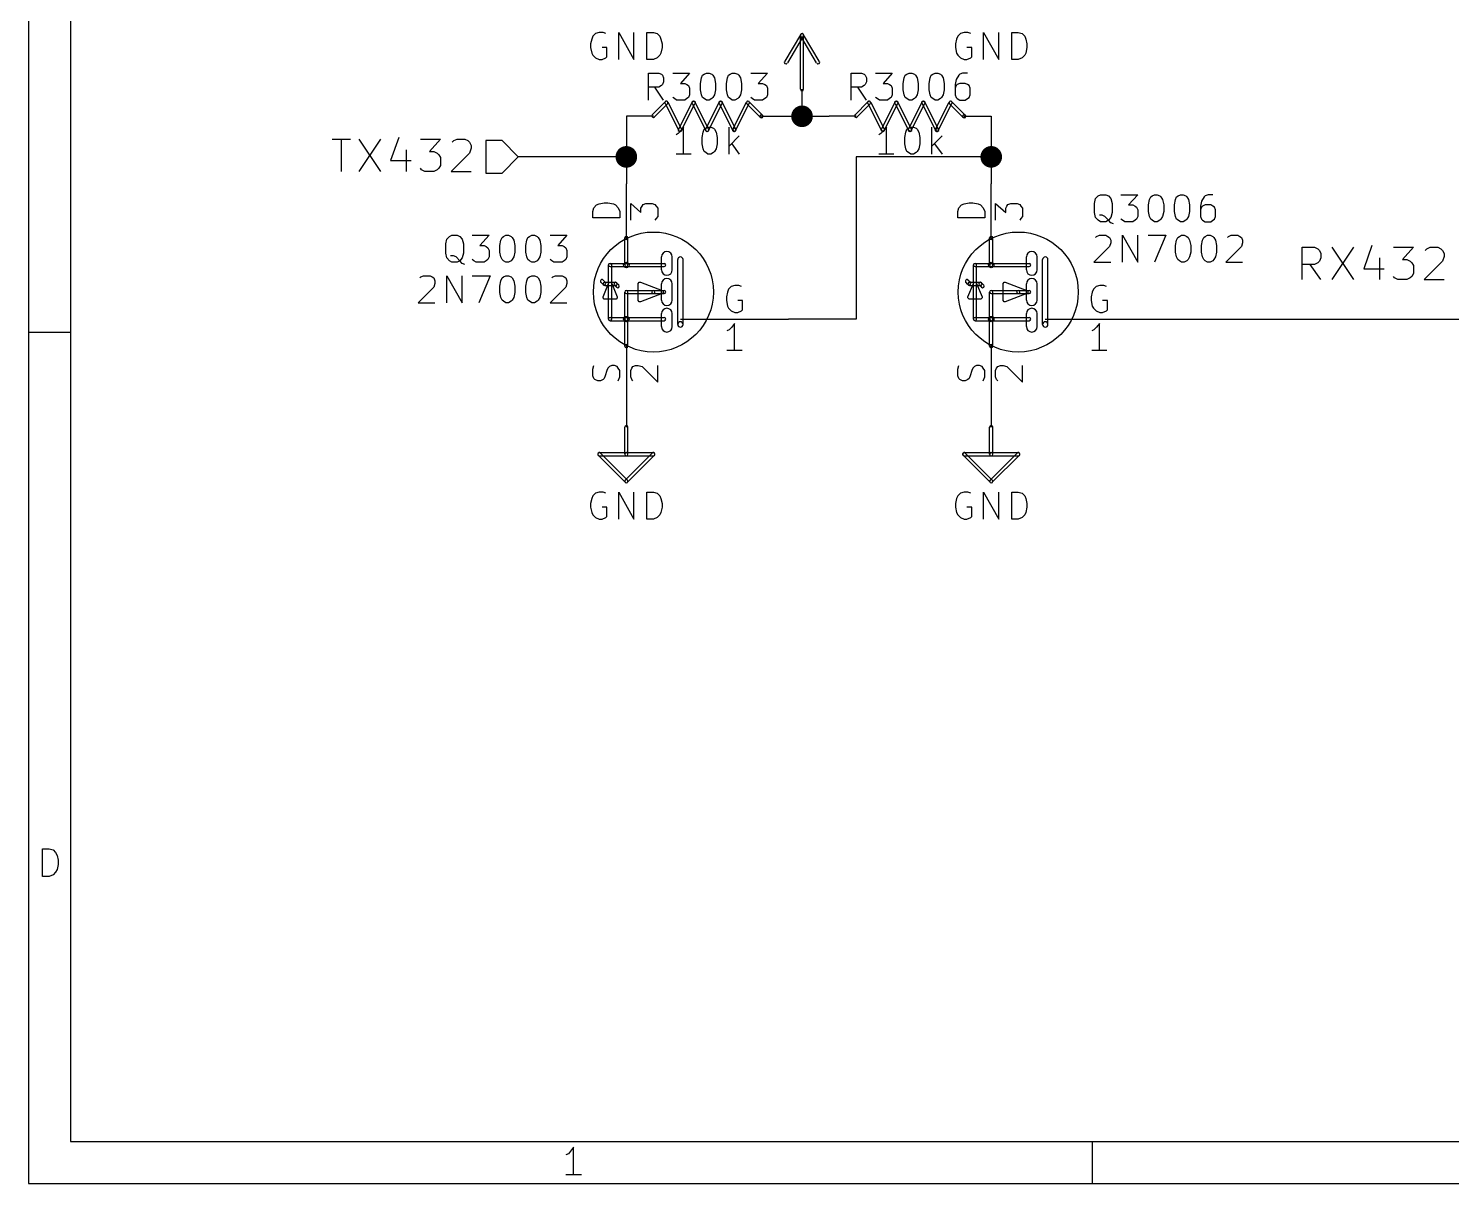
# Model space of a CAD drawing. Extents: x 10 to 287, y -200 to -10.
# Drawn here: x 10 to 76.9, y -200 to -145.7 of the extents above; entities that cross this region are included whole.
import ezdxf

# ---------------------------------------------------------------- set-up
doc = ezdxf.new("R2010")
doc.units = 0
doc.header["$MEASUREMENT"] = 0

msp = doc.modelspace()

# ---------------------------------------------------------------- linework, layer by layer
at = {"layer": 'Brown 2'}
for p, q in [((24.2824, -150.927), (25.146, -150.927)), ((24.7142, -152.451), (24.7142, -150.927)), ((25.527, -150.927), (26.543, -152.451)), ((26.543, -150.927), (25.527, -152.451)), ((27.4066, -150.851), (27.0256, -151.943)), ((28.4226, -150.927), (29.3624, -150.927)), ((29.3624, -150.927), (28.8544, -151.511)), ((29.9212, -151.079), (29.9974, -151.003)), ((29.9974, -151.003), (30.1498, -150.927)), ((30.1498, -150.927), (30.5054, -150.927)), ((30.5054, -150.927), (30.6578, -151.003)), ((30.6578, -151.003), (30.734, -151.079)), ((30.734, -151.079), (30.8102, -151.232)), ((32.258, -151.003), (31.496, -151.003)), ((31.496, -151.003), (31.496, -152.527)), ((33.02, -151.765), (32.258, -151.003)), ((27.7622, -151.435), (27.7622, -152.451)), ((28.8544, -151.511), (29.0576, -151.511)), ((29.0576, -151.511), (29.21, -151.587)), ((29.21, -151.587), (29.2862, -151.663)), ((29.2862, -151.663), (29.3624, -151.79)), ((30.734, -151.587), (29.8704, -152.451)), ((30.8102, -151.359), (30.734, -151.587)), ((30.8102, -151.232), (30.8102, -151.359)), ((32.258, -152.527), (33.02, -151.765)), ((27.0256, -151.943), (27.9908, -151.943)), ((28.4734, -152.375), (28.4226, -152.298)), ((28.6258, -152.451), (28.4734, -152.375)), ((29.0576, -152.451), (28.6258, -152.451)), ((29.21, -152.375), (29.0576, -152.451)), ((29.2862, -152.298), (29.21, -152.375)), ((29.3624, -152.171), (29.2862, -152.298)), ((29.3624, -151.79), (29.3624, -152.171)), ((29.8704, -152.451), (30.8102, -152.451)), ((31.496, -152.527), (32.258, -152.527)), ((69.85, -157.531), (69.85, -156.007)), ((69.85, -156.007), (70.4342, -156.007)), ((70.4342, -156.007), (70.5866, -156.083)), ((70.5866, -156.083), (70.6628, -156.159)), ((70.6628, -156.159), (70.739, -156.312)), ((70.739, -156.312), (70.739, -156.515)), ((71.247, -156.007), (72.263, -157.531)), ((72.263, -156.007), (71.247, -157.531)), ((73.1266, -155.931), (72.7456, -157.023)), ((74.1426, -156.007), (75.0824, -156.007)), ((75.0824, -156.007), (74.5744, -156.591)), ((75.6412, -156.159), (75.7174, -156.083)), ((75.7174, -156.083), (75.8698, -156.007)), ((75.8698, -156.007), (76.2254, -156.007)), ((76.2254, -156.007), (76.3778, -156.083)), ((76.3778, -156.083), (76.454, -156.159)), ((76.454, -156.159), (76.5302, -156.312)), ((76.5302, -156.439), (76.454, -156.667)), ((76.5302, -156.312), (76.5302, -156.439)), ((70.4342, -156.82), (69.85, -156.82)), ((70.739, -157.531), (70.231, -156.82)), ((70.5866, -156.743), (70.4342, -156.82)), ((70.6628, -156.667), (70.5866, -156.743)), ((70.739, -156.515), (70.6628, -156.667)), ((72.7456, -157.023), (73.7108, -157.023)), ((73.4822, -156.515), (73.4822, -157.531)), ((74.5744, -156.591), (74.7776, -156.591)), ((74.7776, -156.591), (74.93, -156.667)), ((74.93, -156.667), (75.0062, -156.743)), ((75.0062, -156.743), (75.0824, -156.87)), ((75.0824, -156.87), (75.0824, -157.251)), ((76.454, -156.667), (75.5904, -157.531)), ((74.1934, -157.455), (74.1426, -157.378)), ((74.3458, -157.531), (74.1934, -157.455)), ((74.7776, -157.531), (74.3458, -157.531)), ((74.93, -157.455), (74.7776, -157.531)), ((75.0062, -157.378), (74.93, -157.455)), ((75.0824, -157.251), (75.0062, -157.378)), ((75.5904, -157.531), (76.5302, -157.531))]:
    msp.add_line(p, q, dxfattribs=at)
at = {"layer": 'Cyan 2'}
for p, q in [((36.4744, -146.228), (36.4236, -146.456)), ((36.5252, -146.101), (36.4744, -146.228)), ((36.6522, -145.974), (36.5252, -146.101)), ((36.83, -145.923), (36.6522, -145.974)), ((37.0078, -145.923), (36.83, -145.923)), ((37.1348, -145.974), (37.0078, -145.923)), ((37.7444, -147.193), (37.7444, -145.923)), ((37.7444, -145.923), (38.4556, -147.193)), ((38.4556, -147.193), (38.4556, -145.923)), ((39.0652, -147.193), (39.0652, -145.923)), ((39.0652, -145.923), (39.37, -145.923)), ((39.37, -145.923), (39.5478, -145.974)), ((39.5478, -145.974), (39.6748, -146.101)), ((39.6748, -146.101), (39.7256, -146.228)), ((39.7256, -146.228), (39.7764, -146.456)), ((53.6194, -146.228), (53.5686, -146.456)), ((53.6702, -146.101), (53.6194, -146.228)), ((53.7972, -145.974), (53.6702, -146.101)), ((53.975, -145.923), (53.7972, -145.974)), ((54.1528, -145.923), (53.975, -145.923)), ((54.2798, -145.974), (54.1528, -145.923)), ((54.8894, -147.193), (54.8894, -145.923)), ((54.8894, -145.923), (55.6006, -147.193)), ((55.6006, -147.193), (55.6006, -145.923)), ((56.2102, -147.193), (56.2102, -145.923)), ((56.2102, -145.923), (56.515, -145.923)), ((56.515, -145.923), (56.6928, -145.974)), ((56.6928, -145.974), (56.8198, -146.101)), ((56.8198, -146.101), (56.8706, -146.228)), ((56.8706, -146.228), (56.9214, -146.456)), ((36.4236, -146.456), (36.4236, -146.634)), ((36.4236, -146.634), (36.4744, -146.888)), ((36.4744, -146.888), (36.5252, -146.99)), ((36.5252, -146.99), (36.6522, -147.117)), ((37.1856, -146.634), (36.957, -146.634)), ((37.1348, -147.117), (37.1856, -147.066)), ((37.1856, -147.066), (37.1856, -146.634)), ((39.6748, -146.99), (39.5478, -147.117)), ((39.7256, -146.888), (39.6748, -146.99)), ((39.7764, -146.634), (39.7256, -146.888)), ((39.7764, -146.456), (39.7764, -146.634)), ((53.5686, -146.456), (53.5686, -146.634)), ((53.5686, -146.634), (53.6194, -146.888)), ((53.6194, -146.888), (53.6702, -146.99)), ((53.6702, -146.99), (53.7972, -147.117)), ((54.3306, -146.634), (54.102, -146.634)), ((54.2798, -147.117), (54.3306, -147.066)), ((54.3306, -147.066), (54.3306, -146.634)), ((56.8198, -146.99), (56.6928, -147.117)), ((56.8706, -146.888), (56.8198, -146.99)), ((56.9214, -146.634), (56.8706, -146.888)), ((56.9214, -146.456), (56.9214, -146.634)), ((36.6522, -147.117), (36.83, -147.193)), ((36.83, -147.193), (36.957, -147.193)), ((36.957, -147.193), (37.1348, -147.117)), ((39.37, -147.193), (39.0652, -147.193)), ((39.5478, -147.117), (39.37, -147.193)), ((53.7972, -147.117), (53.975, -147.193)), ((53.975, -147.193), (54.102, -147.193)), ((54.102, -147.193), (54.2798, -147.117)), ((56.515, -147.193), (56.2102, -147.193)), ((56.6928, -147.117), (56.515, -147.193)), ((39.1414, -149.098), (39.1414, -147.828)), ((39.1414, -147.828), (39.624, -147.828)), ((39.624, -147.828), (39.751, -147.879)), ((39.751, -148.412), (39.624, -148.488)), ((39.751, -147.879), (39.8018, -147.93)), ((39.8018, -148.361), (39.751, -148.412)), ((39.8018, -147.93), (39.8526, -148.057)), ((39.8526, -148.234), (39.8018, -148.361)), ((39.8526, -148.057), (39.8526, -148.234)), ((40.2844, -147.828), (41.0718, -147.828)), ((41.0718, -147.828), (40.64, -148.311)), ((40.64, -148.311), (40.8432, -148.311)), ((40.8432, -148.311), (40.9448, -148.361)), ((40.9448, -148.361), (41.021, -148.412)), ((41.021, -148.412), (41.0718, -148.539)), ((41.5798, -148.311), (41.6306, -148.057)), ((41.5798, -148.615), (41.5798, -148.311)), ((41.6306, -148.057), (41.6814, -147.93)), ((41.6814, -147.93), (41.7576, -147.879)), ((41.7576, -147.879), (41.8592, -147.828)), ((41.8592, -147.828), (41.9862, -147.828)), ((41.9862, -147.828), (42.1132, -147.879)), ((42.1132, -147.879), (42.164, -147.93)), ((42.164, -147.93), (42.2402, -148.057)), ((42.2402, -148.057), (42.291, -148.311)), ((42.291, -148.311), (42.291, -148.615)), ((42.799, -148.311), (42.8498, -148.057)), ((42.799, -148.615), (42.799, -148.311)), ((42.8498, -148.057), (42.9006, -147.93)), ((42.9006, -147.93), (42.9768, -147.879)), ((42.9768, -147.879), (43.0784, -147.828)), ((43.0784, -147.828), (43.2054, -147.828)), ((43.2054, -147.828), (43.3324, -147.879)), ((43.3324, -147.879), (43.3832, -147.93)), ((43.3832, -147.93), (43.4594, -148.057)), ((43.4594, -148.057), (43.5102, -148.311)), ((43.5102, -148.311), (43.5102, -148.615)), ((43.942, -147.828), (44.7294, -147.828)), ((44.7294, -147.828), (44.2976, -148.311)), ((44.2976, -148.311), (44.5008, -148.311)), ((44.5008, -148.311), (44.6024, -148.361)), ((44.6024, -148.361), (44.6786, -148.412)), ((44.6786, -148.412), (44.7294, -148.539)), ((48.6664, -149.098), (48.6664, -147.828)), ((48.6664, -147.828), (49.149, -147.828)), ((49.149, -147.828), (49.276, -147.879)), ((49.276, -148.412), (49.149, -148.488)), ((49.276, -147.879), (49.3268, -147.93)), ((49.3268, -148.361), (49.276, -148.412)), ((49.3268, -147.93), (49.3776, -148.057)), ((49.3776, -148.234), (49.3268, -148.361)), ((49.3776, -148.057), (49.3776, -148.234)), ((49.8094, -147.828), (50.5968, -147.828)), ((50.5968, -147.828), (50.165, -148.311)), ((50.165, -148.311), (50.3682, -148.311)), ((50.3682, -148.311), (50.4698, -148.361)), ((50.4698, -148.361), (50.546, -148.412)), ((50.546, -148.412), (50.5968, -148.539)), ((51.1048, -148.311), (51.1556, -148.057)), ((51.1048, -148.615), (51.1048, -148.311)), ((51.1556, -148.057), (51.2064, -147.93)), ((51.2064, -147.93), (51.2826, -147.879)), ((51.2826, -147.879), (51.3842, -147.828)), ((51.3842, -147.828), (51.5112, -147.828)), ((51.5112, -147.828), (51.6382, -147.879)), ((51.6382, -147.879), (51.689, -147.93)), ((51.689, -147.93), (51.7652, -148.057)), ((51.7652, -148.057), (51.816, -148.311)), ((51.816, -148.311), (51.816, -148.615)), ((52.324, -148.311), (52.3748, -148.057)), ((52.324, -148.615), (52.324, -148.311)), ((52.3748, -148.057), (52.4256, -147.93)), ((52.4256, -147.93), (52.5018, -147.879)), ((52.5018, -147.879), (52.6034, -147.828)), ((52.6034, -147.828), (52.7304, -147.828)), ((52.7304, -147.828), (52.8574, -147.879)), ((52.8574, -147.879), (52.9082, -147.93)), ((52.9082, -147.93), (52.9844, -148.057)), ((52.9844, -148.057), (53.0352, -148.311)), ((53.0352, -148.311), (53.0352, -148.615)), ((53.594, -148.133), (53.5432, -148.361)), ((53.5432, -148.361), (53.5432, -148.844)), ((53.594, -148.412), (53.5432, -148.539)), ((53.721, -147.93), (53.594, -148.133)), ((53.6448, -148.361), (53.594, -148.412)), ((53.7718, -148.311), (53.6448, -148.361)), ((53.7718, -147.879), (53.721, -147.93)), ((53.8988, -147.828), (53.7718, -147.879)), ((54.0258, -148.311), (53.7718, -148.311)), ((54.1274, -147.828), (53.8988, -147.828)), ((54.1274, -148.361), (54.0258, -148.311)), ((54.2036, -148.412), (54.1274, -148.361)), ((54.2544, -148.539), (54.2036, -148.412)), ((39.624, -148.488), (39.1414, -148.488)), ((39.8526, -149.098), (39.4462, -148.488)), ((40.3606, -149.022), (40.2844, -148.971)), ((40.4622, -149.098), (40.3606, -149.022)), ((40.8432, -149.098), (40.4622, -149.098)), ((40.9448, -149.022), (40.8432, -149.098)), ((41.021, -148.971), (40.9448, -149.022)), ((41.0718, -148.844), (41.021, -148.971)), ((41.0718, -148.539), (41.0718, -148.844)), ((41.6306, -148.844), (41.5798, -148.615)), ((41.6814, -148.971), (41.6306, -148.844)), ((41.7576, -149.022), (41.6814, -148.971)), ((41.8592, -149.098), (41.7576, -149.022)), ((41.9862, -149.098), (41.8592, -149.098)), ((42.1132, -149.022), (41.9862, -149.098)), ((42.164, -148.971), (42.1132, -149.022)), ((42.2402, -148.844), (42.164, -148.971)), ((42.291, -148.615), (42.2402, -148.844)), ((42.8498, -148.844), (42.799, -148.615)), ((42.9006, -148.971), (42.8498, -148.844)), ((42.9768, -149.022), (42.9006, -148.971)), ((43.0784, -149.098), (42.9768, -149.022)), ((43.2054, -149.098), (43.0784, -149.098)), ((43.3324, -149.022), (43.2054, -149.098)), ((43.3832, -148.971), (43.3324, -149.022)), ((43.4594, -148.844), (43.3832, -148.971)), ((43.5102, -148.615), (43.4594, -148.844)), ((44.0182, -149.022), (43.942, -148.971)), ((44.1198, -149.098), (44.0182, -149.022)), ((44.5008, -149.098), (44.1198, -149.098)), ((44.6024, -149.022), (44.5008, -149.098)), ((44.6786, -148.971), (44.6024, -149.022)), ((44.7294, -148.844), (44.6786, -148.971)), ((44.7294, -148.539), (44.7294, -148.844)), ((49.149, -148.488), (48.6664, -148.488)), ((49.3776, -149.098), (48.9712, -148.488)), ((49.8856, -149.022), (49.8094, -148.971)), ((49.9872, -149.098), (49.8856, -149.022)), ((50.3682, -149.098), (49.9872, -149.098)), ((50.4698, -149.022), (50.3682, -149.098)), ((50.546, -148.971), (50.4698, -149.022)), ((50.5968, -148.844), (50.546, -148.971)), ((50.5968, -148.539), (50.5968, -148.844)), ((51.1556, -148.844), (51.1048, -148.615)), ((51.2064, -148.971), (51.1556, -148.844)), ((51.2826, -149.022), (51.2064, -148.971)), ((51.3842, -149.098), (51.2826, -149.022)), ((51.5112, -149.098), (51.3842, -149.098)), ((51.6382, -149.022), (51.5112, -149.098)), ((51.689, -148.971), (51.6382, -149.022)), ((51.7652, -148.844), (51.689, -148.971)), ((51.816, -148.615), (51.7652, -148.844)), ((52.3748, -148.844), (52.324, -148.615)), ((52.4256, -148.971), (52.3748, -148.844)), ((52.5018, -149.022), (52.4256, -148.971)), ((52.6034, -149.098), (52.5018, -149.022)), ((52.7304, -149.098), (52.6034, -149.098)), ((52.8574, -149.022), (52.7304, -149.098)), ((52.9082, -148.971), (52.8574, -149.022)), ((52.9844, -148.844), (52.9082, -148.971)), ((53.0352, -148.615), (52.9844, -148.844)), ((53.5432, -148.844), (53.594, -148.971)), ((53.594, -148.971), (53.6448, -149.022)), ((53.6448, -149.022), (53.7718, -149.098)), ((53.7718, -149.098), (54.0258, -149.098)), ((54.0258, -149.098), (54.1274, -149.022)), ((54.1274, -149.022), (54.2036, -148.971)), ((54.2036, -148.971), (54.2544, -148.844)), ((54.2544, -148.844), (54.2544, -148.539)), ((40.7924, -150.368), (40.6654, -150.546)), ((40.7924, -151.638), (40.7924, -150.368)), ((41.7576, -150.47), (41.8338, -150.419)), ((41.8338, -150.419), (41.9354, -150.368)), ((41.9354, -150.368), (42.0624, -150.368)), ((42.0624, -150.368), (42.1894, -150.419)), ((42.1894, -150.419), (42.2402, -150.47)), ((42.926, -151.638), (42.926, -150.368)), ((50.3174, -150.368), (50.1904, -150.546)), ((50.3174, -151.638), (50.3174, -150.368)), ((51.2826, -150.47), (51.3588, -150.419)), ((51.3588, -150.419), (51.4604, -150.368)), ((51.4604, -150.368), (51.5874, -150.368)), ((51.5874, -150.368), (51.7144, -150.419)), ((51.7144, -150.419), (51.7652, -150.47)), ((52.451, -151.638), (52.451, -150.368)), ((40.5384, -150.673), (40.4368, -150.724)), ((40.6654, -150.546), (40.5384, -150.673)), ((41.656, -150.851), (41.7068, -150.597)), ((41.656, -151.155), (41.656, -150.851)), ((41.7068, -150.597), (41.7576, -150.47)), ((42.2402, -150.47), (42.3164, -150.597)), ((42.3164, -150.597), (42.3672, -150.851)), ((42.3672, -150.851), (42.3672, -151.155)), ((43.4086, -150.774), (42.926, -151.257)), ((50.0634, -150.673), (49.9618, -150.724)), ((50.1904, -150.546), (50.0634, -150.673)), ((51.181, -150.851), (51.2318, -150.597)), ((51.181, -151.155), (51.181, -150.851)), ((51.2318, -150.597), (51.2826, -150.47)), ((51.7652, -150.47), (51.8414, -150.597)), ((51.8414, -150.597), (51.8922, -150.851)), ((51.8922, -150.851), (51.8922, -151.155)), ((52.9336, -150.774), (52.451, -151.257)), ((41.148, -151.638), (40.4368, -151.638)), ((41.7068, -151.384), (41.656, -151.155)), ((41.7576, -151.511), (41.7068, -151.384)), ((41.8338, -151.562), (41.7576, -151.511)), ((41.9354, -151.638), (41.8338, -151.562)), ((42.0624, -151.638), (41.9354, -151.638)), ((42.1894, -151.562), (42.0624, -151.638)), ((42.2402, -151.511), (42.1894, -151.562)), ((42.3164, -151.384), (42.2402, -151.511)), ((42.3672, -151.155), (42.3164, -151.384)), ((43.053, -151.155), (43.4086, -151.638)), ((50.673, -151.638), (49.9618, -151.638)), ((51.2318, -151.384), (51.181, -151.155)), ((51.2826, -151.511), (51.2318, -151.384)), ((51.3588, -151.562), (51.2826, -151.511)), ((51.4604, -151.638), (51.3588, -151.562)), ((51.5874, -151.638), (51.4604, -151.638)), ((51.7144, -151.562), (51.5874, -151.638)), ((51.7652, -151.511), (51.7144, -151.562)), ((51.8414, -151.384), (51.7652, -151.511)), ((51.8922, -151.155), (51.8414, -151.384)), ((52.578, -151.155), (52.9336, -151.638)), ((60.0964, -153.949), (60.1472, -153.721)), ((60.1472, -153.721), (60.2742, -153.594)), ((60.2742, -153.594), (60.3758, -153.543)), ((60.3758, -153.543), (60.6298, -153.543)), ((60.6298, -153.543), (60.7568, -153.594)), ((60.7568, -153.594), (60.8584, -153.721)), ((60.8584, -153.721), (60.9346, -153.949)), ((61.341, -153.543), (62.1284, -153.543)), ((62.1284, -153.543), (61.6966, -154.026)), ((62.6364, -154.026), (62.6872, -153.772)), ((62.6872, -153.772), (62.738, -153.645)), ((62.738, -153.645), (62.8142, -153.594)), ((62.8142, -153.594), (62.9158, -153.543)), ((62.9158, -153.543), (63.0428, -153.543)), ((63.0428, -153.543), (63.1698, -153.594)), ((63.1698, -153.594), (63.2206, -153.645)), ((63.2206, -153.645), (63.2968, -153.772)), ((63.2968, -153.772), (63.3476, -154.026)), ((63.8556, -154.026), (63.9064, -153.772)), ((63.9064, -153.772), (63.9572, -153.645)), ((63.9572, -153.645), (64.0334, -153.594)), ((64.0334, -153.594), (64.135, -153.543)), ((64.135, -153.543), (64.262, -153.543)), ((64.262, -153.543), (64.389, -153.594)), ((64.389, -153.594), (64.4398, -153.645)), ((64.4398, -153.645), (64.516, -153.772)), ((64.516, -153.772), (64.5668, -154.026)), ((65.2526, -153.645), (65.1256, -153.848)), ((65.3034, -153.594), (65.2526, -153.645)), ((65.4304, -153.543), (65.3034, -153.594)), ((65.659, -153.543), (65.4304, -153.543)), ((36.5252, -154.33), (36.576, -154.153)), ((36.5252, -154.635), (36.5252, -154.33)), ((36.576, -154.153), (36.703, -154.026)), ((36.703, -154.026), (36.83, -153.975)), ((36.83, -153.975), (37.0586, -153.924)), ((37.0586, -153.924), (37.2364, -153.924)), ((37.2364, -153.924), (37.4904, -153.975)), ((37.4904, -153.975), (37.592, -154.026)), ((37.592, -154.026), (37.719, -154.153)), ((37.719, -154.153), (37.7952, -154.33)), ((37.7952, -154.33), (37.7952, -154.635)), ((53.6702, -154.33), (53.721, -154.153)), ((53.6702, -154.635), (53.6702, -154.33)), ((53.721, -154.153), (53.848, -154.026)), ((53.848, -154.026), (53.975, -153.975)), ((53.975, -153.975), (54.2036, -153.924)), ((54.2036, -153.924), (54.3814, -153.924)), ((54.3814, -153.924), (54.6354, -153.975)), ((54.6354, -153.975), (54.737, -154.026)), ((54.737, -154.026), (54.864, -154.153)), ((54.864, -154.153), (54.9402, -154.33)), ((54.9402, -154.33), (54.9402, -154.635)), ((60.0964, -154.381), (60.0964, -153.949)), ((60.1472, -154.61), (60.0964, -154.381)), ((60.9346, -154.381), (60.8584, -154.61)), ((60.9346, -153.949), (60.9346, -154.381)), ((61.6966, -154.026), (61.8998, -154.026)), ((61.8998, -154.026), (62.0014, -154.076)), ((62.0014, -154.076), (62.0776, -154.127)), ((62.0776, -154.127), (62.1284, -154.254)), ((62.1284, -154.254), (62.1284, -154.559)), ((62.6364, -154.33), (62.6364, -154.026)), ((62.6872, -154.559), (62.6364, -154.33)), ((63.3476, -154.33), (63.2968, -154.559)), ((63.3476, -154.026), (63.3476, -154.33)), ((63.8556, -154.33), (63.8556, -154.026)), ((63.9064, -154.559), (63.8556, -154.33)), ((64.5668, -154.33), (64.516, -154.559)), ((64.5668, -154.026), (64.5668, -154.33)), ((65.1256, -153.848), (65.0748, -154.076)), ((65.0748, -154.076), (65.0748, -154.559)), ((65.1256, -154.127), (65.0748, -154.254)), ((65.1764, -154.076), (65.1256, -154.127)), ((65.3034, -154.026), (65.1764, -154.076)), ((65.5574, -154.026), (65.3034, -154.026)), ((65.659, -154.076), (65.5574, -154.026)), ((65.7352, -154.127), (65.659, -154.076)), ((65.786, -154.254), (65.7352, -154.127)), ((65.786, -154.559), (65.786, -154.254)), ((37.7952, -154.635), (36.5252, -154.635)), ((54.9402, -154.635), (53.6702, -154.635)), ((60.2742, -154.737), (60.1472, -154.61)), ((60.3758, -154.813), (60.2742, -154.737)), ((60.452, -154.508), (60.325, -154.508)), ((60.6298, -154.813), (60.3758, -154.813)), ((60.579, -154.559), (60.452, -154.508)), ((60.7568, -154.737), (60.579, -154.559)), ((60.7568, -154.737), (60.6298, -154.813)), ((60.8584, -154.61), (60.7568, -154.737)), ((60.8584, -154.864), (60.7568, -154.737)), ((60.9854, -154.915), (60.8584, -154.864)), ((61.4172, -154.737), (61.341, -154.686)), ((61.5188, -154.813), (61.4172, -154.737)), ((61.8998, -154.813), (61.5188, -154.813)), ((62.0014, -154.737), (61.8998, -154.813)), ((62.0776, -154.686), (62.0014, -154.737)), ((62.1284, -154.559), (62.0776, -154.686)), ((62.738, -154.686), (62.6872, -154.559)), ((62.8142, -154.737), (62.738, -154.686)), ((62.9158, -154.813), (62.8142, -154.737)), ((63.0428, -154.813), (62.9158, -154.813)), ((63.1698, -154.737), (63.0428, -154.813)), ((63.2206, -154.686), (63.1698, -154.737)), ((63.2968, -154.559), (63.2206, -154.686)), ((63.9572, -154.686), (63.9064, -154.559)), ((64.0334, -154.737), (63.9572, -154.686)), ((64.135, -154.813), (64.0334, -154.737)), ((64.262, -154.813), (64.135, -154.813)), ((64.389, -154.737), (64.262, -154.813)), ((64.4398, -154.686), (64.389, -154.737)), ((64.516, -154.559), (64.4398, -154.686)), ((65.0748, -154.559), (65.1256, -154.686)), ((65.1256, -154.686), (65.1764, -154.737)), ((65.1764, -154.737), (65.3034, -154.813)), ((65.3034, -154.813), (65.5574, -154.813)), ((65.5574, -154.813), (65.659, -154.737)), ((65.659, -154.737), (65.7352, -154.686)), ((65.7352, -154.686), (65.786, -154.559)), ((29.6164, -155.854), (29.6672, -155.626)), ((29.6672, -155.626), (29.7942, -155.499)), ((29.7942, -155.499), (29.8958, -155.448)), ((29.8958, -155.448), (30.1498, -155.448)), ((30.1498, -155.448), (30.2768, -155.499)), ((30.2768, -155.499), (30.3784, -155.626)), ((30.3784, -155.626), (30.4546, -155.854)), ((30.861, -155.448), (31.6484, -155.448)), ((31.6484, -155.448), (31.2166, -155.931)), ((32.1564, -155.931), (32.2072, -155.677)), ((32.2072, -155.677), (32.258, -155.55)), ((32.258, -155.55), (32.3342, -155.499)), ((32.3342, -155.499), (32.4358, -155.448)), ((32.4358, -155.448), (32.5628, -155.448)), ((32.5628, -155.448), (32.6898, -155.499)), ((32.6898, -155.499), (32.7406, -155.55)), ((32.7406, -155.55), (32.8168, -155.677)), ((32.8168, -155.677), (32.8676, -155.931)), ((33.3756, -155.931), (33.4264, -155.677)), ((33.4264, -155.677), (33.4772, -155.55)), ((33.4772, -155.55), (33.5534, -155.499)), ((33.5534, -155.499), (33.655, -155.448)), ((33.655, -155.448), (33.782, -155.448)), ((33.782, -155.448), (33.909, -155.499)), ((33.909, -155.499), (33.9598, -155.55)), ((33.9598, -155.55), (34.036, -155.677)), ((34.036, -155.677), (34.0868, -155.931)), ((34.5186, -155.448), (35.306, -155.448)), ((35.306, -155.448), (34.8742, -155.931)), ((60.1472, -155.55), (60.198, -155.499)), ((60.198, -155.499), (60.325, -155.448)), ((60.325, -155.448), (60.6298, -155.448)), ((60.6298, -155.448), (60.7314, -155.499)), ((60.7314, -155.499), (60.8076, -155.55)), ((60.8076, -155.55), (60.8584, -155.677)), ((60.8584, -155.677), (60.8584, -155.804)), ((61.4172, -156.718), (61.4172, -155.448)), ((61.4172, -155.448), (62.1284, -156.718)), ((62.1284, -156.718), (62.1284, -155.448)), ((62.611, -155.448), (63.4492, -155.448)), ((63.4492, -155.448), (62.9158, -156.718)), ((63.9064, -155.931), (63.9572, -155.677)), ((63.9572, -155.677), (64.008, -155.55)), ((64.008, -155.55), (64.0842, -155.499)), ((64.0842, -155.499), (64.1858, -155.448)), ((64.1858, -155.448), (64.3128, -155.448)), ((64.3128, -155.448), (64.4398, -155.499)), ((64.4398, -155.499), (64.4906, -155.55)), ((64.4906, -155.55), (64.5668, -155.677)), ((64.5668, -155.677), (64.6176, -155.931)), ((65.1256, -155.931), (65.1764, -155.677)), ((65.1764, -155.677), (65.2272, -155.55)), ((65.2272, -155.55), (65.3034, -155.499)), ((65.3034, -155.499), (65.405, -155.448)), ((65.405, -155.448), (65.532, -155.448)), ((65.532, -155.448), (65.659, -155.499)), ((65.659, -155.499), (65.7098, -155.55)), ((65.7098, -155.55), (65.786, -155.677)), ((65.786, -155.677), (65.8368, -155.931)), ((66.3448, -155.55), (66.3956, -155.499)), ((66.3956, -155.499), (66.5226, -155.448)), ((66.5226, -155.448), (66.8274, -155.448)), ((66.8274, -155.448), (66.929, -155.499)), ((66.929, -155.499), (67.0052, -155.55)), ((67.0052, -155.55), (67.056, -155.677)), ((67.056, -155.677), (67.056, -155.804)), ((29.6164, -156.286), (29.6164, -155.854)), ((29.6672, -156.515), (29.6164, -156.286)), ((29.972, -156.413), (29.845, -156.413)), ((30.099, -156.464), (29.972, -156.413)), ((30.2768, -156.642), (30.099, -156.464)), ((30.4546, -156.286), (30.3784, -156.515)), ((30.4546, -155.854), (30.4546, -156.286)), ((31.2166, -155.931), (31.4198, -155.931)), ((31.4198, -155.931), (31.5214, -155.981)), ((31.5214, -155.981), (31.5976, -156.032)), ((31.5976, -156.032), (31.6484, -156.159)), ((31.6484, -156.464), (31.5976, -156.591)), ((31.6484, -156.159), (31.6484, -156.464)), ((32.1564, -156.235), (32.1564, -155.931)), ((32.2072, -156.464), (32.1564, -156.235)), ((32.258, -156.591), (32.2072, -156.464)), ((32.8168, -156.464), (32.7406, -156.591)), ((32.8676, -156.235), (32.8168, -156.464)), ((32.8676, -155.931), (32.8676, -156.235)), ((33.3756, -156.235), (33.3756, -155.931)), ((33.4264, -156.464), (33.3756, -156.235)), ((33.4772, -156.591), (33.4264, -156.464)), ((34.036, -156.464), (33.9598, -156.591)), ((34.0868, -156.235), (34.036, -156.464)), ((34.0868, -155.931), (34.0868, -156.235)), ((34.8742, -155.931), (35.0774, -155.931)), ((35.0774, -155.931), (35.179, -155.981)), ((35.179, -155.981), (35.2552, -156.032)), ((35.2552, -156.032), (35.306, -156.159)), ((35.306, -156.464), (35.2552, -156.591)), ((35.306, -156.159), (35.306, -156.464)), ((60.8076, -155.981), (60.071, -156.718)), ((60.8584, -155.804), (60.8076, -155.981)), ((63.9064, -156.235), (63.9064, -155.931)), ((63.9572, -156.464), (63.9064, -156.235)), ((64.008, -156.591), (63.9572, -156.464)), ((64.5668, -156.464), (64.4906, -156.591)), ((64.6176, -156.235), (64.5668, -156.464)), ((64.6176, -155.931), (64.6176, -156.235)), ((65.1256, -156.235), (65.1256, -155.931)), ((65.1764, -156.464), (65.1256, -156.235)), ((65.2272, -156.591), (65.1764, -156.464)), ((65.786, -156.464), (65.7098, -156.591)), ((65.8368, -156.235), (65.786, -156.464)), ((65.8368, -155.931), (65.8368, -156.235)), ((67.0052, -155.981), (66.2686, -156.718)), ((67.056, -155.804), (67.0052, -155.981)), ((29.7942, -156.642), (29.6672, -156.515)), ((29.8958, -156.718), (29.7942, -156.642)), ((30.1498, -156.718), (29.8958, -156.718)), ((30.2768, -156.642), (30.1498, -156.718)), ((30.3784, -156.515), (30.2768, -156.642)), ((30.3784, -156.769), (30.2768, -156.642)), ((30.5054, -156.82), (30.3784, -156.769)), ((30.9372, -156.642), (30.861, -156.591)), ((31.0388, -156.718), (30.9372, -156.642)), ((31.4198, -156.718), (31.0388, -156.718)), ((31.5214, -156.642), (31.4198, -156.718)), ((31.5976, -156.591), (31.5214, -156.642)), ((32.3342, -156.642), (32.258, -156.591)), ((32.4358, -156.718), (32.3342, -156.642)), ((32.5628, -156.718), (32.4358, -156.718)), ((32.6898, -156.642), (32.5628, -156.718)), ((32.7406, -156.591), (32.6898, -156.642)), ((33.5534, -156.642), (33.4772, -156.591)), ((33.655, -156.718), (33.5534, -156.642)), ((33.782, -156.718), (33.655, -156.718)), ((33.909, -156.642), (33.782, -156.718)), ((33.9598, -156.591), (33.909, -156.642)), ((34.5948, -156.642), (34.5186, -156.591)), ((34.6964, -156.718), (34.5948, -156.642)), ((35.0774, -156.718), (34.6964, -156.718)), ((35.179, -156.642), (35.0774, -156.718)), ((35.2552, -156.591), (35.179, -156.642)), ((60.071, -156.718), (60.8584, -156.718)), ((64.0842, -156.642), (64.008, -156.591)), ((64.1858, -156.718), (64.0842, -156.642)), ((64.3128, -156.718), (64.1858, -156.718)), ((64.4398, -156.642), (64.3128, -156.718)), ((64.4906, -156.591), (64.4398, -156.642)), ((65.3034, -156.642), (65.2272, -156.591)), ((65.405, -156.718), (65.3034, -156.642)), ((65.532, -156.718), (65.405, -156.718)), ((65.659, -156.642), (65.532, -156.718)), ((65.7098, -156.591), (65.659, -156.642)), ((66.2686, -156.718), (67.056, -156.718)), ((28.3972, -157.455), (28.448, -157.404)), ((28.448, -157.404), (28.575, -157.353)), ((28.575, -157.353), (28.8798, -157.353)), ((28.8798, -157.353), (28.9814, -157.404)), ((28.9814, -157.404), (29.0576, -157.455)), ((29.0576, -157.455), (29.1084, -157.582)), ((29.1084, -157.709), (29.0576, -157.886)), ((29.1084, -157.582), (29.1084, -157.709)), ((29.6672, -158.623), (29.6672, -157.353)), ((29.6672, -157.353), (30.3784, -158.623)), ((30.3784, -158.623), (30.3784, -157.353)), ((30.861, -157.353), (31.6992, -157.353)), ((31.6992, -157.353), (31.1658, -158.623)), ((32.1564, -157.836), (32.2072, -157.582)), ((32.2072, -157.582), (32.258, -157.455)), ((32.258, -157.455), (32.3342, -157.404)), ((32.3342, -157.404), (32.4358, -157.353)), ((32.4358, -157.353), (32.5628, -157.353)), ((32.5628, -157.353), (32.6898, -157.404)), ((32.6898, -157.404), (32.7406, -157.455)), ((32.7406, -157.455), (32.8168, -157.582)), ((32.8168, -157.582), (32.8676, -157.836)), ((33.3756, -157.836), (33.4264, -157.582)), ((33.4264, -157.582), (33.4772, -157.455)), ((33.4772, -157.455), (33.5534, -157.404)), ((33.5534, -157.404), (33.655, -157.353)), ((33.655, -157.353), (33.782, -157.353)), ((33.782, -157.353), (33.909, -157.404)), ((33.909, -157.404), (33.9598, -157.455)), ((33.9598, -157.455), (34.036, -157.582)), ((34.036, -157.582), (34.0868, -157.836)), ((34.5948, -157.455), (34.6456, -157.404)), ((34.6456, -157.404), (34.7726, -157.353)), ((34.7726, -157.353), (35.0774, -157.353)), ((35.0774, -157.353), (35.179, -157.404)), ((35.179, -157.404), (35.2552, -157.455)), ((35.2552, -157.455), (35.306, -157.582)), ((35.306, -157.709), (35.2552, -157.886)), ((35.306, -157.582), (35.306, -157.709)), ((29.0576, -157.886), (28.321, -158.623)), ((32.1564, -158.14), (32.1564, -157.836)), ((32.2072, -158.369), (32.1564, -158.14)), ((32.258, -158.496), (32.2072, -158.369)), ((32.8168, -158.369), (32.7406, -158.496)), ((32.8676, -158.14), (32.8168, -158.369)), ((32.8676, -157.836), (32.8676, -158.14)), ((33.3756, -158.14), (33.3756, -157.836)), ((33.4264, -158.369), (33.3756, -158.14)), ((33.4772, -158.496), (33.4264, -158.369)), ((34.036, -158.369), (33.9598, -158.496)), ((34.0868, -158.14), (34.036, -158.369)), ((34.0868, -157.836), (34.0868, -158.14)), ((35.2552, -157.886), (34.5186, -158.623)), ((42.8498, -158.115), (42.799, -158.344)), ((42.799, -158.344), (42.799, -158.521)), ((42.9006, -157.988), (42.8498, -158.115)), ((43.0276, -157.861), (42.9006, -157.988)), ((43.2054, -157.81), (43.0276, -157.861)), ((43.3832, -157.81), (43.2054, -157.81)), ((43.5102, -157.861), (43.3832, -157.81)), ((59.9948, -158.115), (59.944, -158.344)), ((59.944, -158.344), (59.944, -158.521)), ((60.0456, -157.988), (59.9948, -158.115)), ((60.1726, -157.861), (60.0456, -157.988)), ((60.3504, -157.81), (60.1726, -157.861)), ((60.5282, -157.81), (60.3504, -157.81)), ((60.6552, -157.861), (60.5282, -157.81)), ((28.321, -158.623), (29.1084, -158.623)), ((32.3342, -158.547), (32.258, -158.496)), ((32.4358, -158.623), (32.3342, -158.547)), ((32.5628, -158.623), (32.4358, -158.623)), ((32.6898, -158.547), (32.5628, -158.623)), ((32.7406, -158.496), (32.6898, -158.547)), ((33.5534, -158.547), (33.4772, -158.496)), ((33.655, -158.623), (33.5534, -158.547)), ((33.782, -158.623), (33.655, -158.623)), ((33.909, -158.547), (33.782, -158.623)), ((33.9598, -158.496), (33.909, -158.547)), ((34.5186, -158.623), (35.306, -158.623)), ((42.799, -158.521), (42.8498, -158.775)), ((42.8498, -158.775), (42.9006, -158.877)), ((42.9006, -158.877), (43.0276, -159.004)), ((43.0276, -159.004), (43.2054, -159.08)), ((43.2054, -159.08), (43.3324, -159.08)), ((43.561, -158.521), (43.3324, -158.521)), ((43.3324, -159.08), (43.5102, -159.004)), ((43.5102, -159.004), (43.561, -158.953)), ((43.561, -158.953), (43.561, -158.521)), ((59.944, -158.521), (59.9948, -158.775)), ((59.9948, -158.775), (60.0456, -158.877)), ((60.0456, -158.877), (60.1726, -159.004)), ((60.1726, -159.004), (60.3504, -159.08)), ((60.3504, -159.08), (60.4774, -159.08)), ((60.706, -158.521), (60.4774, -158.521)), ((60.4774, -159.08), (60.6552, -159.004)), ((60.6552, -159.004), (60.706, -158.953)), ((60.706, -158.953), (60.706, -158.521)), ((36.5252, -161.747), (36.576, -161.569)), ((36.5252, -162.052), (36.5252, -161.747)), ((37.1856, -161.798), (37.1094, -162.052)), ((37.2364, -161.696), (37.1856, -161.798)), ((37.3126, -161.62), (37.2364, -161.696)), ((37.4142, -161.569), (37.3126, -161.62)), ((37.5412, -161.569), (37.4142, -161.569)), ((37.6682, -161.62), (37.5412, -161.569)), ((37.719, -161.696), (37.6682, -161.62)), ((37.7952, -161.798), (37.719, -161.696)), ((37.7952, -162.103), (37.7952, -161.798)), ((53.6702, -161.747), (53.721, -161.569)), ((53.6702, -162.052), (53.6702, -161.747)), ((54.3306, -161.798), (54.2544, -162.052)), ((54.3814, -161.696), (54.3306, -161.798)), ((54.4576, -161.62), (54.3814, -161.696)), ((54.5592, -161.569), (54.4576, -161.62)), ((54.6862, -161.569), (54.5592, -161.569)), ((54.8132, -161.62), (54.6862, -161.569)), ((54.864, -161.696), (54.8132, -161.62)), ((54.9402, -161.798), (54.864, -161.696)), ((54.9402, -162.103), (54.9402, -161.798)), ((36.576, -162.179), (36.5252, -162.052)), ((36.6268, -162.23), (36.576, -162.179)), ((36.7538, -162.281), (36.6268, -162.23)), ((36.8808, -162.281), (36.7538, -162.281)), ((37.0078, -162.23), (36.8808, -162.281)), ((37.0586, -162.179), (37.0078, -162.23)), ((37.1094, -162.052), (37.0586, -162.179)), ((37.719, -162.281), (37.7952, -162.103)), ((53.721, -162.179), (53.6702, -162.052)), ((53.7718, -162.23), (53.721, -162.179)), ((53.8988, -162.281), (53.7718, -162.23)), ((54.0258, -162.281), (53.8988, -162.281)), ((54.1528, -162.23), (54.0258, -162.281)), ((54.2036, -162.179), (54.1528, -162.23)), ((54.2544, -162.052), (54.2036, -162.179)), ((54.864, -162.281), (54.9402, -162.103)), ((36.4744, -167.818), (36.4236, -168.046)), ((36.5252, -167.691), (36.4744, -167.818)), ((36.6522, -167.564), (36.5252, -167.691)), ((36.83, -167.513), (36.6522, -167.564)), ((37.0078, -167.513), (36.83, -167.513)), ((37.1348, -167.564), (37.0078, -167.513)), ((37.7444, -168.783), (37.7444, -167.513)), ((37.7444, -167.513), (38.4556, -168.783)), ((38.4556, -168.783), (38.4556, -167.513)), ((39.0652, -168.783), (39.0652, -167.513)), ((39.0652, -167.513), (39.37, -167.513)), ((39.37, -167.513), (39.5478, -167.564)), ((39.5478, -167.564), (39.6748, -167.691)), ((39.6748, -167.691), (39.7256, -167.818)), ((39.7256, -167.818), (39.7764, -168.046)), ((53.6194, -167.818), (53.5686, -168.046)), ((53.6702, -167.691), (53.6194, -167.818)), ((53.7972, -167.564), (53.6702, -167.691)), ((53.975, -167.513), (53.7972, -167.564)), ((54.1528, -167.513), (53.975, -167.513)), ((54.2798, -167.564), (54.1528, -167.513)), ((54.8894, -168.783), (54.8894, -167.513)), ((54.8894, -167.513), (55.6006, -168.783)), ((55.6006, -168.783), (55.6006, -167.513)), ((56.2102, -168.783), (56.2102, -167.513)), ((56.2102, -167.513), (56.515, -167.513)), ((56.515, -167.513), (56.6928, -167.564)), ((56.6928, -167.564), (56.8198, -167.691)), ((56.8198, -167.691), (56.8706, -167.818)), ((56.8706, -167.818), (56.9214, -168.046)), ((36.4236, -168.046), (36.4236, -168.224)), ((36.4236, -168.224), (36.4744, -168.478)), ((36.4744, -168.478), (36.5252, -168.58)), ((37.1856, -168.224), (36.957, -168.224)), ((37.1856, -168.656), (37.1856, -168.224)), ((39.7256, -168.478), (39.6748, -168.58)), ((39.7764, -168.224), (39.7256, -168.478)), ((39.7764, -168.046), (39.7764, -168.224)), ((53.5686, -168.046), (53.5686, -168.224)), ((53.5686, -168.224), (53.6194, -168.478)), ((53.6194, -168.478), (53.6702, -168.58)), ((54.3306, -168.224), (54.102, -168.224)), ((54.3306, -168.656), (54.3306, -168.224)), ((56.8706, -168.478), (56.8198, -168.58)), ((56.9214, -168.224), (56.8706, -168.478)), ((56.9214, -168.046), (56.9214, -168.224)), ((36.5252, -168.58), (36.6522, -168.707)), ((36.6522, -168.707), (36.83, -168.783)), ((36.83, -168.783), (36.957, -168.783)), ((36.957, -168.783), (37.1348, -168.707)), ((37.1348, -168.707), (37.1856, -168.656)), ((39.37, -168.783), (39.0652, -168.783)), ((39.5478, -168.707), (39.37, -168.783)), ((39.6748, -168.58), (39.5478, -168.707)), ((53.6702, -168.58), (53.7972, -168.707)), ((53.7972, -168.707), (53.975, -168.783)), ((53.975, -168.783), (54.102, -168.783)), ((54.102, -168.783), (54.2798, -168.707)), ((54.2798, -168.707), (54.3306, -168.656)), ((56.515, -168.783), (56.2102, -168.783)), ((56.6928, -168.707), (56.515, -168.783)), ((56.8198, -168.58), (56.6928, -168.707))]:
    msp.add_line(p, q, dxfattribs=at)
at = {"layer": 'Green 2'}
for p, q in [((46.355, -149.86), (46.355, -148.59)), ((38.1, -149.86), (38.1, -153.035)), ((45.72, -149.86), (47.625, -149.86)), ((55.245, -149.86), (55.245, -153.035)), ((38.1, -151.765), (33.02, -151.765)), ((55.245, -151.765), (48.895, -151.765)), ((48.895, -151.765), (48.895, -159.385)), ((48.895, -159.385), (45.72, -159.385)), ((62.865, -159.385), (180.975, -159.385)), ((38.1, -163.195), (38.1, -164.465)), ((55.245, -163.195), (55.245, -164.465))]:
    msp.add_line(p, q, dxfattribs=at)
at = {"layer": 'Green 2', "const_width": 0.508}
for points in [[(46.101, -149.86, 1), (46.609, -149.86, 1)], [(37.846, -151.765, 1), (38.354, -151.765, 1)], [(54.991, -151.765, 1), (55.499, -151.765, 1)]]:
    msp.add_lwpolyline(points, format="xyb", close=True, dxfattribs=at)
at = {"layer": 'Red 2'}
for p, q in [((10.0076, -10.0076), (10.0076, -200)), ((11.9888, -11.9888), (11.9888, -198.018)), ((46.2788, -146.025), (45.5422, -147.269)), ((46.4058, -146.101), (45.6692, -147.345)), ((46.2788, -148.59), (46.2788, -146.05)), ((47.0408, -147.345), (46.3042, -146.101)), ((47.1678, -147.269), (46.4312, -146.025)), ((46.4312, -148.59), (46.4312, -146.05)), ((39.3192, -149.784), (39.9288, -149.174)), ((39.4208, -149.885), (40.0304, -149.276)), ((39.9288, -149.25), (40.5638, -150.52)), ((40.0558, -149.2), (40.6908, -150.47)), ((40.5638, -150.47), (41.1988, -149.2)), ((40.6908, -150.52), (41.3258, -149.25)), ((41.1988, -149.25), (41.8338, -150.52)), ((41.3258, -149.2), (41.9608, -150.47)), ((41.8338, -150.47), (42.4688, -149.2)), ((41.9608, -150.52), (42.5958, -149.25)), ((42.4688, -149.25), (43.1038, -150.52)), ((42.5958, -149.2), (43.2308, -150.47)), ((43.1038, -150.47), (43.7388, -149.2)), ((43.2308, -150.52), (43.8658, -149.25)), ((43.7642, -149.276), (44.3738, -149.885)), ((43.8658, -149.174), (44.4754, -149.784)), ((48.8442, -149.784), (49.4538, -149.174)), ((48.9458, -149.885), (49.5554, -149.276)), ((49.4538, -149.25), (50.0888, -150.52)), ((49.5808, -149.2), (50.2158, -150.47)), ((50.0888, -150.47), (50.7238, -149.2)), ((50.2158, -150.52), (50.8508, -149.25)), ((50.7238, -149.25), (51.3588, -150.52)), ((50.8508, -149.2), (51.4858, -150.47)), ((51.3588, -150.47), (51.9938, -149.2)), ((51.4858, -150.52), (52.1208, -149.25)), ((51.9938, -149.25), (52.6288, -150.52)), ((52.1208, -149.2), (52.7558, -150.47)), ((52.6288, -150.47), (53.2638, -149.2)), ((52.7558, -150.52), (53.3908, -149.25)), ((53.2892, -149.276), (53.8988, -149.885)), ((53.3908, -149.174), (54.0004, -149.784)), ((39.37, -149.86), (38.1, -149.86)), ((44.45, -149.86), (45.72, -149.86)), ((48.895, -149.86), (47.625, -149.86)), ((53.975, -149.86), (55.245, -149.86)), ((38.1, -155.575), (38.1, -153.035)), ((55.245, -155.575), (55.245, -153.035)), ((38.3032, -154.737), (38.3032, -153.949)), ((38.3032, -153.949), (38.7858, -154.381)), ((38.7858, -154.178), (38.8366, -154.076)), ((38.7858, -154.381), (38.7858, -154.178)), ((38.8366, -154.076), (38.8874, -154)), ((38.8874, -154), (39.0144, -153.949)), ((39.0144, -153.949), (39.3192, -153.949)), ((39.3192, -153.949), (39.4462, -154)), ((39.4462, -154), (39.497, -154.076)), ((39.497, -154.076), (39.5732, -154.178)), ((39.5732, -154.178), (39.5732, -154.559)), ((55.4482, -154.737), (55.4482, -153.949)), ((55.4482, -153.949), (55.9308, -154.381)), ((55.9308, -154.178), (55.9816, -154.076)), ((55.9308, -154.381), (55.9308, -154.178)), ((55.9816, -154.076), (56.0324, -154)), ((56.0324, -154), (56.1594, -153.949)), ((56.1594, -153.949), (56.4642, -153.949)), ((56.4642, -153.949), (56.5912, -154)), ((56.5912, -154), (56.642, -154.076)), ((56.642, -154.076), (56.7182, -154.178)), ((56.7182, -154.178), (56.7182, -154.559)), ((39.497, -154.661), (39.4462, -154.737)), ((39.5732, -154.559), (39.497, -154.661)), ((56.642, -154.661), (56.5912, -154.737)), ((56.7182, -154.559), (56.642, -154.661)), ((38.0238, -156.845), (38.0238, -155.575)), ((38.1762, -156.845), (38.1762, -155.575)), ((55.1688, -156.845), (55.1688, -155.575)), ((55.3212, -156.845), (55.3212, -155.575)), ((39.751, -157.074), (39.751, -156.464)), ((40.259, -157.074), (40.259, -156.464)), ((56.896, -157.074), (56.896, -156.464)), ((57.404, -157.074), (57.404, -156.464)), ((37.2618, -159.385), (37.2618, -156.845)), ((37.338, -156.769), (38.1, -156.769)), ((37.338, -156.921), (38.1, -156.921)), ((37.4142, -159.385), (37.4142, -156.845)), ((38.1, -156.769), (39.878, -156.769)), ((38.1, -156.921), (39.878, -156.921)), ((40.513, -159.639), (40.513, -156.591)), ((40.767, -159.639), (40.767, -156.591)), ((54.4068, -159.385), (54.4068, -156.845)), ((54.483, -156.769), (55.245, -156.769)), ((54.483, -156.921), (55.245, -156.921)), ((54.5592, -159.385), (54.5592, -156.845)), ((55.245, -156.769), (57.023, -156.769)), ((55.245, -156.921), (57.023, -156.921)), ((57.658, -159.639), (57.658, -156.591)), ((57.912, -159.639), (57.912, -156.591)), ((37.0078, -157.759), (36.9062, -157.658)), ((37.1094, -157.658), (37.0078, -157.556)), ((37.0078, -158.344), (37.2618, -157.709)), ((37.084, -157.658), (37.592, -157.658)), ((37.2618, -157.709), (37.3126, -157.658)), ((37.3126, -157.658), (37.3634, -157.658)), ((37.3634, -157.658), (37.4142, -157.709)), ((37.4142, -157.709), (37.6682, -158.344)), ((37.5412, -157.785), (37.6428, -157.886)), ((37.6428, -157.683), (37.7444, -157.785)), ((38.6588, -157.709), (38.7096, -157.658)), ((38.6588, -158.521), (38.6588, -157.709)), ((38.7096, -157.658), (38.7604, -157.658)), ((38.7604, -157.658), (39.7764, -158.039)), ((39.751, -158.496), (39.751, -157.734)), ((40.259, -158.496), (40.259, -157.734)), ((54.1528, -157.759), (54.0512, -157.658)), ((54.2544, -157.658), (54.1528, -157.556)), ((54.1528, -158.344), (54.4068, -157.709)), ((54.229, -157.658), (54.737, -157.658)), ((54.4068, -157.709), (54.4576, -157.658)), ((54.4576, -157.658), (54.5084, -157.658)), ((54.5084, -157.658), (54.5592, -157.709)), ((54.5592, -157.709), (54.8132, -158.344)), ((54.6862, -157.785), (54.7878, -157.886)), ((54.7878, -157.683), (54.8894, -157.785)), ((55.8038, -157.709), (55.8546, -157.658)), ((55.8038, -158.521), (55.8038, -157.709)), ((55.8546, -157.658), (55.9054, -157.658)), ((55.9054, -157.658), (56.9214, -158.039)), ((56.896, -158.496), (56.896, -157.734)), ((57.404, -158.496), (57.404, -157.734)), ((37.0078, -158.394), (37.0078, -158.344)), ((37.0586, -158.445), (37.0078, -158.394)), ((37.6174, -158.445), (37.0586, -158.445)), ((37.084, -157.81), (37.592, -157.81)), ((37.6682, -158.394), (37.6174, -158.445)), ((37.6682, -158.344), (37.6682, -158.394)), ((38.0238, -159.385), (38.0238, -158.115)), ((38.1, -158.039), (39.37, -158.039)), ((38.1, -158.191), (39.37, -158.191)), ((38.1762, -159.385), (38.1762, -158.115)), ((39.7764, -158.191), (38.7604, -158.572)), ((39.37, -158.039), (39.878, -158.039)), ((39.37, -158.191), (39.878, -158.191)), ((39.7764, -158.039), (39.8272, -158.064)), ((39.8272, -158.166), (39.7764, -158.191)), ((39.8272, -158.064), (39.8272, -158.166)), ((54.1528, -158.394), (54.1528, -158.344)), ((54.2036, -158.445), (54.1528, -158.394)), ((54.7624, -158.445), (54.2036, -158.445)), ((54.229, -157.81), (54.737, -157.81)), ((54.8132, -158.394), (54.7624, -158.445)), ((54.8132, -158.344), (54.8132, -158.394)), ((55.1688, -159.385), (55.1688, -158.115)), ((55.245, -158.039), (56.515, -158.039)), ((55.245, -158.191), (56.515, -158.191)), ((55.3212, -159.385), (55.3212, -158.115)), ((56.9214, -158.191), (55.9054, -158.572)), ((56.515, -158.039), (57.023, -158.039)), ((56.515, -158.191), (57.023, -158.191)), ((56.9214, -158.039), (56.9722, -158.064)), ((56.9722, -158.166), (56.9214, -158.191)), ((56.9722, -158.064), (56.9722, -158.166)), ((38.7096, -158.572), (38.6588, -158.521)), ((38.7604, -158.572), (38.7096, -158.572)), ((39.751, -159.741), (39.751, -159.131)), ((40.259, -159.741), (40.259, -159.131)), ((55.8546, -158.572), (55.8038, -158.521)), ((55.9054, -158.572), (55.8546, -158.572)), ((56.896, -159.741), (56.896, -159.131)), ((57.404, -159.741), (57.404, -159.131)), ((37.338, -159.309), (38.1, -159.309)), ((37.338, -159.461), (38.1, -159.461)), ((38.0238, -160.655), (38.0238, -159.385)), ((38.1, -159.309), (39.878, -159.309)), ((38.1, -159.461), (39.878, -159.461)), ((38.1762, -160.655), (38.1762, -159.385)), ((40.64, -159.385), (45.72, -159.385)), ((43.053, -159.766), (42.926, -159.893)), ((43.18, -159.588), (43.053, -159.766)), ((43.18, -160.858), (43.18, -159.588)), ((54.483, -159.309), (55.245, -159.309)), ((54.483, -159.461), (55.245, -159.461)), ((55.1688, -160.655), (55.1688, -159.385)), ((55.245, -159.309), (57.023, -159.309)), ((55.245, -159.461), (57.023, -159.461)), ((55.3212, -160.655), (55.3212, -159.385)), ((57.785, -159.385), (62.865, -159.385)), ((60.198, -159.766), (60.071, -159.893)), ((60.325, -159.588), (60.198, -159.766)), ((60.325, -160.858), (60.325, -159.588)), ((10.0076, -159.995), (11.9888, -159.995)), ((42.926, -159.893), (42.8244, -159.944)), ((60.071, -159.893), (59.9694, -159.944)), ((38.1, -160.655), (38.1, -163.195)), ((43.5356, -160.858), (42.8244, -160.858)), ((55.245, -160.655), (55.245, -163.195)), ((60.6806, -160.858), (59.9694, -160.858)), ((38.3032, -161.798), (38.354, -161.696)), ((38.3032, -162.103), (38.3032, -161.798)), ((38.354, -161.696), (38.4048, -161.62)), ((38.4048, -161.62), (38.5318, -161.569)), ((38.5318, -161.569), (38.6588, -161.569)), ((38.6588, -161.569), (38.8366, -161.62)), ((38.8366, -161.62), (39.5732, -162.357)), ((39.5732, -162.357), (39.5732, -161.569)), ((55.4482, -161.798), (55.499, -161.696)), ((55.4482, -162.103), (55.4482, -161.798)), ((55.499, -161.696), (55.5498, -161.62)), ((55.5498, -161.62), (55.6768, -161.569)), ((55.6768, -161.569), (55.8038, -161.569)), ((55.8038, -161.569), (55.9816, -161.62)), ((55.9816, -161.62), (56.7182, -162.357)), ((56.7182, -162.357), (56.7182, -161.569)), ((38.354, -162.23), (38.3032, -162.103)), ((38.4048, -162.281), (38.354, -162.23)), ((55.499, -162.23), (55.4482, -162.103)), ((55.5498, -162.281), (55.499, -162.23)), ((38.0238, -165.735), (38.0238, -164.465)), ((38.1762, -165.735), (38.1762, -164.465)), ((55.1688, -165.735), (55.1688, -164.465)), ((55.3212, -165.735), (55.3212, -164.465)), ((38.0492, -167.056), (36.7792, -165.786)), ((36.83, -165.659), (38.1, -165.659)), ((36.83, -165.811), (38.1, -165.811)), ((38.1508, -166.954), (36.8808, -165.684)), ((39.3192, -165.684), (38.0492, -166.954)), ((38.1, -165.659), (39.37, -165.659)), ((38.1, -165.811), (39.37, -165.811)), ((39.4208, -165.786), (38.1508, -167.056)), ((55.1942, -167.056), (53.9242, -165.786)), ((53.975, -165.659), (55.245, -165.659)), ((53.975, -165.811), (55.245, -165.811)), ((55.2958, -166.954), (54.0258, -165.684)), ((56.4642, -165.684), (55.1942, -166.954)), ((55.245, -165.659), (56.515, -165.659)), ((55.245, -165.811), (56.515, -165.811)), ((56.5658, -165.786), (55.2958, -167.056)), ((10.668, -185.572), (10.668, -184.277)), ((10.668, -184.277), (10.9728, -184.277)), ((10.9728, -184.277), (11.176, -184.328)), ((11.176, -184.328), (11.2776, -184.455)), ((11.2776, -184.455), (11.3538, -184.582)), ((11.3538, -184.582), (11.4046, -184.81)), ((11.4046, -185.014), (11.3538, -185.242)), ((11.4046, -184.81), (11.4046, -185.014)), ((10.9728, -185.572), (10.668, -185.572)), ((11.176, -185.496), (10.9728, -185.572)), ((11.2776, -185.369), (11.176, -185.496)), ((11.3538, -185.242), (11.2776, -185.369)), ((11.9888, -198.018), (285.013, -198.018)), ((35.4838, -198.476), (35.3822, -198.603)), ((35.6108, -198.298), (35.4838, -198.476)), ((35.6108, -199.593), (35.6108, -198.298)), ((59.9948, -198.018), (59.9948, -200)), ((35.3822, -198.603), (35.2552, -198.653)), ((35.9918, -199.593), (35.2552, -199.593)), ((10.0076, -200), (286.995, -200))]:
    msp.add_line(p, q, dxfattribs=at)
for centre, radius in [((39.37, -158.115), 2.8194), ((56.515, -158.115), 2.8194), ((38.1, -156.845), 0.127), ((55.245, -156.845), 0.127), ((38.1, -159.385), 0.127), ((55.245, -159.385), 0.127)]:
    msp.add_circle(centre, radius, dxfattribs=at)
for centre, radius, start, end in [((46.355, -146.05), 0.0762, 390.964, 570.964), ((46.355, -146.05), 0.0762, 360, 540), ((46.355, -146.05), 0.0762, 329.036, 509.036), ((45.593, -147.32), 0.0762, 509.036, 689.036), ((47.117, -147.32), 0.0762, 210.964, 390.964), ((46.355, -148.59), 0.0762, 180, 360), ((39.9796, -149.225), 0.0762, 26.5651, 206.565), ((39.9796, -149.225), 0.0762, 315, 495), ((41.2496, -149.225), 0.0762, 26.5651, 206.565), ((41.275, -149.225), 0.0762, 333.435, 513.435), ((42.5196, -149.225), 0.0762, 26.5651, 206.565), ((42.545, -149.225), 0.0762, 333.435, 513.435), ((43.815, -149.225), 0.0762, 45, 225), ((43.815, -149.225), 0.0762, 333.435, 513.435), ((49.5046, -149.225), 0.0762, 26.5651, 206.565), ((49.5046, -149.225), 0.0762, 315, 495), ((50.7746, -149.225), 0.0762, 26.5651, 206.565), ((50.8, -149.225), 0.0762, 333.435, 513.435), ((52.0446, -149.225), 0.0762, 26.5651, 206.565), ((52.07, -149.225), 0.0762, 333.435, 513.435), ((53.34, -149.225), 0.0762, 45, 225), ((53.34, -149.225), 0.0762, 333.435, 513.435), ((39.37, -149.835), 0.0762, 135, 315), ((43.18, -150.495), 0.0762, 0, 180), ((44.4246, -149.835), 0.0762, 225, 405), ((44.45, -149.86), 0.0762, 0, 180), ((44.45, -149.86), 0.0762, 180, 360), ((48.895, -149.835), 0.0762, 135, 315), ((52.705, -150.495), 0.0762, 0, 180), ((53.9496, -149.835), 0.0762, 225, 405), ((53.975, -149.86), 0.0762, 0, 180), ((53.975, -149.86), 0.0762, 180, 360), ((40.6146, -150.495), 0.0762, 153.435, 333.435), ((40.64, -150.495), 0.0762, 206.565, 386.565), ((41.8846, -150.495), 0.0762, 153.435, 333.435), ((41.91, -150.495), 0.0762, 206.565, 386.565), ((43.1546, -150.495), 0.0762, 153.435, 333.435), ((43.18, -150.495), 0.0762, 180, 360), ((43.18, -150.495), 0.0762, 206.565, 386.565), ((50.1396, -150.495), 0.0762, 153.435, 333.435), ((50.165, -150.495), 0.0762, 206.565, 386.565), ((51.4096, -150.495), 0.0762, 153.435, 333.435), ((51.435, -150.495), 0.0762, 206.565, 386.565), ((52.6796, -150.495), 0.0762, 153.435, 333.435), ((52.705, -150.495), 0.0762, 180, 360), ((52.705, -150.495), 0.0762, 206.565, 386.565), ((38.1, -155.575), 0.0762, 360, 540), ((38.1, -155.575), 0.0762, 0, 180), ((38.1, -155.575), 0.0762, 180, 360), ((55.245, -155.575), 0.0762, 360, 540), ((55.245, -155.575), 0.0762, 0, 180), ((55.245, -155.575), 0.0762, 180, 360), ((40.005, -156.464), 0.254, 360, 540), ((40.64, -156.591), 0.127, 360, 540), ((57.15, -156.464), 0.254, 360, 540), ((57.785, -156.591), 0.127, 360, 540), ((37.338, -156.845), 0.0762, 90, 270), ((37.338, -156.845), 0.0762, 360, 540), ((38.1, -156.845), 0.0762, 90, 270), ((38.1, -156.845), 0.0762, 180, 360), ((38.1, -156.845), 0.0762, 270, 450), ((40.005, -157.074), 0.254, 180, 360), ((39.878, -156.845), 0.0762, 270, 450), ((54.483, -156.845), 0.0762, 90, 270), ((54.483, -156.845), 0.0762, 360, 540), ((55.245, -156.845), 0.0762, 90, 270), ((55.245, -156.845), 0.0762, 180, 360), ((55.245, -156.845), 0.0762, 270, 450), ((57.15, -157.074), 0.254, 180, 360), ((57.023, -156.845), 0.0762, 270, 450), ((36.957, -157.607), 0.0762, 405, 585), ((37.0586, -157.709), 0.0762, 225, 405), ((37.084, -157.734), 0.0762, 90, 270), ((37.592, -157.734), 0.0762, 45, 225), ((37.592, -157.734), 0.0762, 270, 450), ((37.6936, -157.836), 0.0762, 225, 405), ((40.005, -157.734), 0.254, 360, 540), ((54.102, -157.607), 0.0762, 405, 585), ((54.2036, -157.709), 0.0762, 225, 405), ((54.229, -157.734), 0.0762, 90, 270), ((54.737, -157.734), 0.0762, 45, 225), ((54.737, -157.734), 0.0762, 270, 450), ((54.8386, -157.836), 0.0762, 225, 405), ((57.15, -157.734), 0.254, 360, 540), ((38.1, -158.115), 0.0762, 90, 270), ((38.1, -158.115), 0.0762, 360, 540), ((39.37, -158.115), 0.0762, 90, 270), ((39.37, -158.115), 0.0762, 270, 450), ((39.878, -158.115), 0.0762, 270, 450), ((55.245, -158.115), 0.0762, 90, 270), ((55.245, -158.115), 0.0762, 360, 540), ((56.515, -158.115), 0.0762, 90, 270), ((56.515, -158.115), 0.0762, 270, 450), ((57.023, -158.115), 0.0762, 270, 450), ((40.005, -158.496), 0.254, 180, 360), ((40.005, -159.131), 0.254, 360, 540), ((57.15, -158.496), 0.254, 180, 360), ((57.15, -159.131), 0.254, 360, 540), ((37.338, -159.385), 0.0762, 90, 270), ((37.338, -159.385), 0.0762, 180, 360), ((38.1, -159.385), 0.0762, 90, 270), ((38.1, -159.385), 0.0762, 360, 540), ((38.1, -159.385), 0.0762, 0, 180), ((38.1, -159.385), 0.0762, 180, 360), ((38.1, -159.385), 0.0762, 180, 360), ((38.1, -159.385), 0.0762, 270, 450), ((40.005, -159.741), 0.254, 180, 360), ((39.878, -159.385), 0.0762, 270, 450), ((40.64, -159.639), 0.127, 0, 180), ((40.64, -159.639), 0.127, 180, 360), ((40.64, -159.639), 0.127, 180, 360), ((54.483, -159.385), 0.0762, 90, 270), ((54.483, -159.385), 0.0762, 180, 360), ((55.245, -159.385), 0.0762, 90, 270), ((55.245, -159.385), 0.0762, 360, 540), ((55.245, -159.385), 0.0762, 0, 180), ((55.245, -159.385), 0.0762, 180, 360), ((55.245, -159.385), 0.0762, 180, 360), ((55.245, -159.385), 0.0762, 270, 450), ((57.15, -159.741), 0.254, 180, 360), ((57.023, -159.385), 0.0762, 270, 450), ((57.785, -159.639), 0.127, 0, 180), ((57.785, -159.639), 0.127, 180, 360), ((57.785, -159.639), 0.127, 180, 360), ((38.1, -160.655), 0.0762, 0, 180), ((38.1, -160.655), 0.0762, 180, 360), ((38.1, -160.655), 0.0762, 180, 360), ((55.245, -160.655), 0.0762, 0, 180), ((55.245, -160.655), 0.0762, 180, 360), ((55.245, -160.655), 0.0762, 180, 360), ((38.1, -164.465), 0.0762, 360, 540), ((55.245, -164.465), 0.0762, 360, 540), ((36.83, -165.735), 0.0762, 405, 585), ((36.83, -165.735), 0.0762, 90, 270), ((38.1, -165.735), 0.0762, 90, 270), ((38.1, -165.735), 0.0762, 180, 360), ((38.1, -165.735), 0.0762, 270, 450), ((39.37, -165.735), 0.0762, 315, 495), ((39.37, -165.735), 0.0762, 270, 450), ((53.975, -165.735), 0.0762, 405, 585), ((53.975, -165.735), 0.0762, 90, 270), ((55.245, -165.735), 0.0762, 90, 270), ((55.245, -165.735), 0.0762, 180, 360), ((55.245, -165.735), 0.0762, 270, 450), ((56.515, -165.735), 0.0762, 315, 495), ((56.515, -165.735), 0.0762, 270, 450), ((38.1, -167.005), 0.0762, 495, 675), ((38.1, -167.005), 0.0762, 225, 405), ((55.245, -167.005), 0.0762, 495, 675), ((55.245, -167.005), 0.0762, 225, 405)]:
    msp.add_arc(centre, radius, start, end, dxfattribs=at)

doc.saveas('drawing.dxf')
